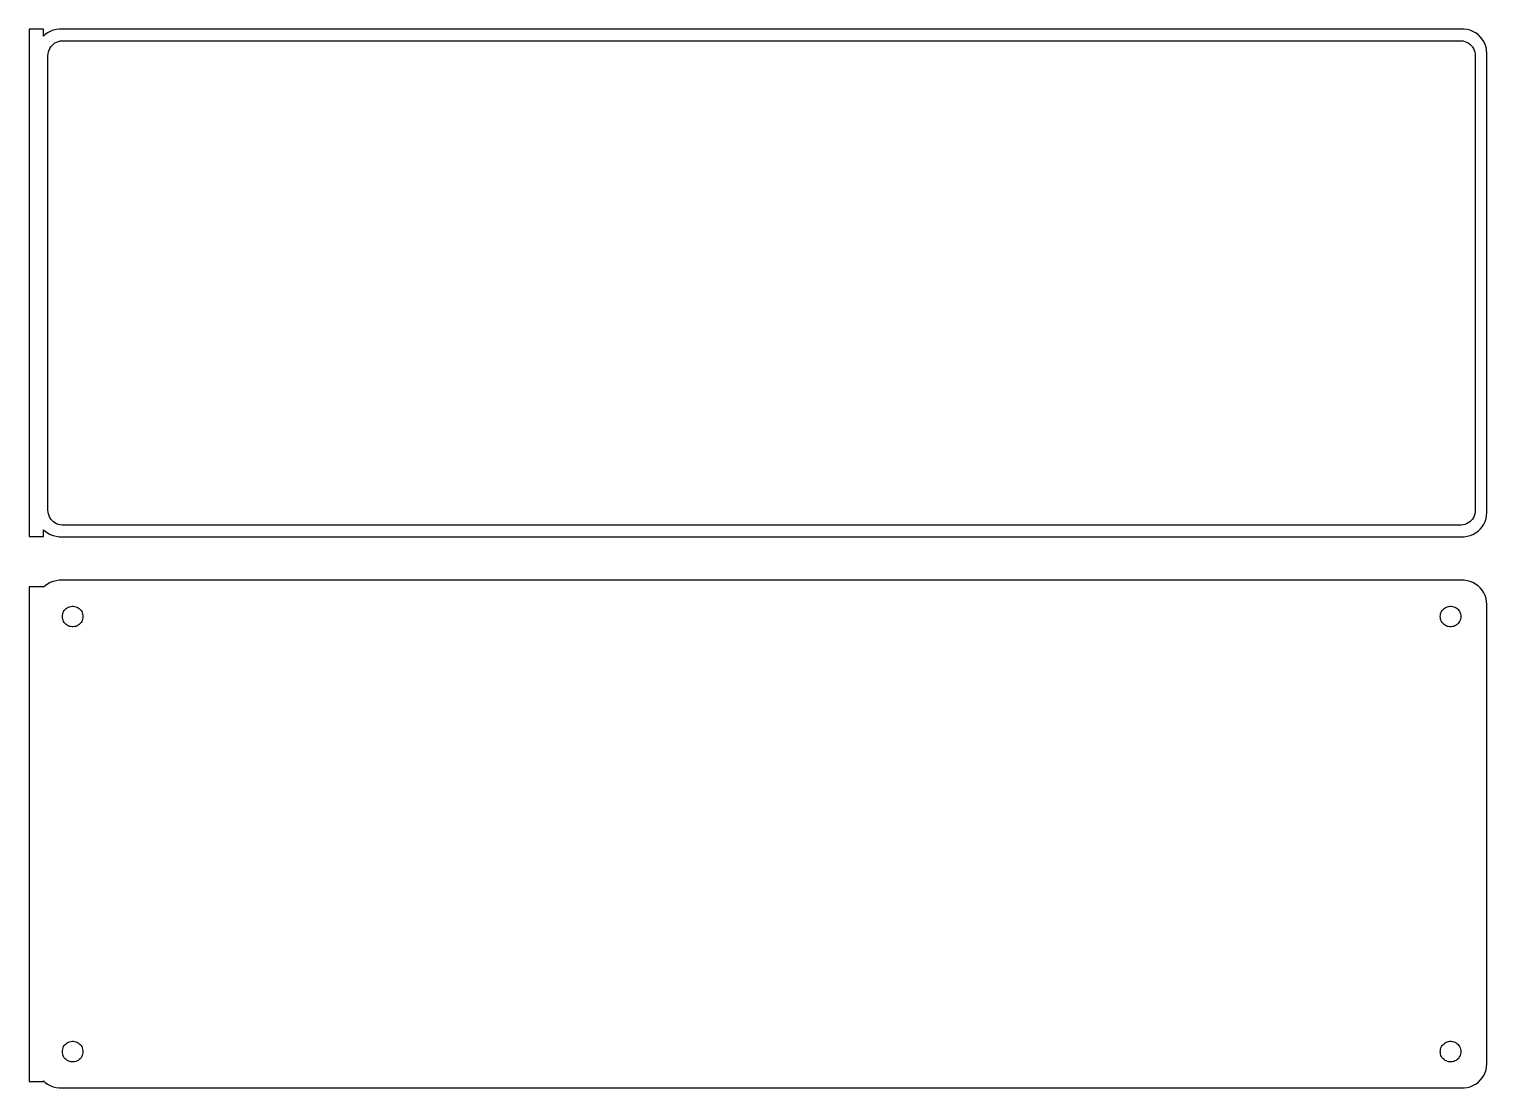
# Model space of a CAD drawing. Header units: metres. Extents: x -152 to 150, y 176 to 394.
import ezdxf

# ---------------------------------------------------------------- set-up
doc = ezdxf.new("R2010")
doc.units = ezdxf.units.M

msp = doc.modelspace()

# ---------------------------------------------------------------- linework, layer by layer
for p, q in [((-148.5, 394.479), (-151.5, 394.479)), ((-151.5, 394.479), (-151.5, 289.521)), ((-148.5, 393.059), (-148.5, 394.479)), ((-148.187, 393.353), (-148.5, 393.059)), ((-147.679, 393.722), (-148.187, 393.353)), ((-147.129, 394.024), (-147.679, 393.722)), ((-146.545, 394.255), (-147.129, 394.024)), ((-145.937, 394.411), (-146.545, 394.255)), ((-145.314, 394.49), (-145.937, 394.411)), ((-145.825, 391.817), (-145.462, 391.961)), ((-145.462, 391.961), (-145.083, 392.058)), ((145.314, 394.49), (-145.314, 394.49)), ((-145.083, 392.058), (-144.695, 392.107)), ((-144.695, 392.107), (144.695, 392.107)), ((144.695, 392.107), (145.083, 392.058)), ((145.083, 392.058), (145.462, 391.961)), ((145.937, 394.411), (145.314, 394.49)), ((145.462, 391.961), (145.825, 391.817)), ((146.545, 394.255), (145.937, 394.411)), ((147.129, 394.024), (146.545, 394.255)), ((147.679, 393.722), (147.129, 394.024)), ((148.187, 393.353), (147.679, 393.722)), ((148.645, 392.923), (148.187, 393.353)), ((149.045, 392.439), (148.645, 392.923)), ((149.382, 391.909), (149.045, 392.439)), ((-147.613, 389), (-147.588, 389.39)), ((-147.613, 295), (-147.613, 389)), ((-147.588, 389.39), (-147.515, 389.774)), ((-147.515, 389.774), (-147.394, 390.146)), ((-147.394, 390.146), (-147.228, 390.5)), ((-147.228, 390.5), (-147.018, 390.83)), ((-147.018, 390.83), (-146.769, 391.131)), ((-146.769, 391.131), (-146.484, 391.399)), ((-146.484, 391.399), (-146.168, 391.628)), ((-146.168, 391.628), (-145.825, 391.817)), ((145.825, 391.817), (146.168, 391.628)), ((146.168, 391.628), (146.484, 391.399)), ((146.484, 391.399), (146.769, 391.131)), ((146.769, 391.131), (147.018, 390.83)), ((147.018, 390.83), (147.228, 390.5)), ((147.228, 390.5), (147.394, 390.146)), ((147.394, 390.146), (147.515, 389.774)), ((147.515, 389.774), (147.588, 389.39)), ((147.588, 389.39), (147.613, 389)), ((147.613, 389), (147.613, 295)), ((149.649, 391.341), (149.382, 391.909)), ((149.843, 390.743), (149.649, 391.341)), ((149.961, 390.127), (149.843, 390.743)), ((150, 389.5), (149.961, 390.127)), ((150, 294.5), (150, 389.5)), ((-147.588, 294.61), (-147.613, 295)), ((-147.515, 294.226), (-147.588, 294.61)), ((-147.394, 293.854), (-147.515, 294.226)), ((-147.228, 293.5), (-147.394, 293.854)), ((-147.018, 293.17), (-147.228, 293.5)), ((-146.769, 292.869), (-147.018, 293.17)), ((-146.484, 292.601), (-146.769, 292.869)), ((-146.168, 292.372), (-146.484, 292.601)), ((146.484, 292.601), (146.168, 292.372)), ((146.769, 292.869), (146.484, 292.601)), ((147.018, 293.17), (146.769, 292.869)), ((147.228, 293.5), (147.018, 293.17)), ((147.394, 293.854), (147.228, 293.5)), ((147.515, 294.226), (147.394, 293.854)), ((147.588, 294.61), (147.515, 294.226)), ((147.613, 295), (147.588, 294.61)), ((149.382, 292.091), (149.649, 292.659)), ((149.649, 292.659), (149.843, 293.257)), ((149.843, 293.257), (149.961, 293.873)), ((149.961, 293.873), (150, 294.5)), ((-151.5, 289.521), (-148.5, 289.521)), ((-148.5, 289.521), (-148.5, 290.941)), ((-148.5, 290.941), (-148.187, 290.647)), ((-148.187, 290.647), (-147.679, 290.278)), ((-147.679, 290.278), (-147.129, 289.976)), ((-147.129, 289.976), (-146.545, 289.745)), ((-146.545, 289.745), (-145.937, 289.589)), ((-145.825, 292.183), (-146.168, 292.372)), ((-145.937, 289.589), (-145.314, 289.51)), ((-145.462, 292.039), (-145.825, 292.183)), ((-145.083, 291.942), (-145.462, 292.039)), ((-145.314, 289.51), (145.314, 289.51)), ((-144.695, 291.893), (-145.083, 291.942)), ((144.695, 291.893), (-144.695, 291.893)), ((145.083, 291.942), (144.695, 291.893)), ((145.462, 292.039), (145.083, 291.942)), ((145.314, 289.51), (145.937, 289.589)), ((145.825, 292.183), (145.462, 292.039)), ((146.168, 292.372), (145.825, 292.183)), ((145.937, 289.589), (146.545, 289.745)), ((146.545, 289.745), (147.129, 289.976)), ((147.129, 289.976), (147.679, 290.278)), ((147.679, 290.278), (148.187, 290.647)), ((148.187, 290.647), (148.645, 291.077)), ((148.645, 291.077), (149.045, 291.561)), ((149.045, 291.561), (149.382, 292.091)), ((-145.937, 280.411), (-146.545, 280.255)), ((-145.314, 280.49), (-145.937, 280.411)), ((145.314, 280.49), (-145.314, 280.49)), ((145.937, 280.411), (145.314, 280.49)), ((146.545, 280.255), (145.937, 280.411)), ((-148.5, 279.153), (-151.5, 279.153)), ((-151.5, 279.153), (-151.5, 176.847)), ((-148.187, 279.353), (-148.5, 279.059)), ((-148.5, 279.059), (-148.5, 279.153)), ((-147.679, 279.722), (-148.187, 279.353)), ((-147.129, 280.024), (-147.679, 279.722)), ((-146.545, 280.255), (-147.129, 280.024)), ((147.129, 280.024), (146.545, 280.255)), ((147.679, 279.722), (147.129, 280.024)), ((148.187, 279.353), (147.679, 279.722)), ((148.645, 278.923), (148.187, 279.353)), ((149.045, 278.439), (148.645, 278.923)), ((149.382, 277.909), (149.045, 278.439)), ((149.649, 277.341), (149.382, 277.909)), ((-144.227, 274.255), (-144.057, 274.462)), ((-144.057, 274.462), (-143.861, 274.645)), ((-143.861, 274.645), (-143.644, 274.803)), ((-143.644, 274.803), (-143.409, 274.932)), ((-143.409, 274.932), (-143.16, 275.031)), ((-143.16, 275.031), (-142.9, 275.097)), ((-142.9, 275.097), (-142.634, 275.131)), ((-142.634, 275.131), (-142.366, 275.131)), ((-142.366, 275.131), (-142.1, 275.097)), ((-142.1, 275.097), (-141.84, 275.031)), ((-141.84, 275.031), (-141.591, 274.932)), ((-141.591, 274.932), (-141.356, 274.803)), ((-141.356, 274.803), (-141.139, 274.645)), ((-141.139, 274.645), (-140.943, 274.462)), ((-140.943, 274.462), (-140.773, 274.255)), ((140.773, 274.255), (140.943, 274.462)), ((140.943, 274.462), (141.139, 274.645)), ((141.139, 274.645), (141.356, 274.803)), ((141.356, 274.803), (141.591, 274.932)), ((141.591, 274.932), (141.84, 275.031)), ((141.84, 275.031), (142.1, 275.097)), ((142.1, 275.097), (142.366, 275.131)), ((142.366, 275.131), (142.634, 275.131)), ((142.634, 275.131), (142.9, 275.097)), ((142.9, 275.097), (143.16, 275.031)), ((143.16, 275.031), (143.409, 274.932)), ((143.409, 274.932), (143.644, 274.803)), ((143.644, 274.803), (143.861, 274.645)), ((143.861, 274.645), (144.057, 274.462)), ((144.057, 274.462), (144.227, 274.255)), ((149.843, 276.743), (149.649, 277.341)), ((149.961, 276.127), (149.843, 276.743)), ((150, 275.5), (149.961, 276.127)), ((150, 180.5), (150, 275.5)), ((-144.635, 273), (-144.618, 273.268)), ((-144.618, 272.732), (-144.635, 273)), ((-144.618, 273.268), (-144.568, 273.531)), ((-144.568, 272.469), (-144.618, 272.732)), ((-144.568, 273.531), (-144.485, 273.786)), ((-144.485, 272.214), (-144.568, 272.469)), ((-144.485, 273.786), (-144.371, 274.029)), ((-144.371, 271.971), (-144.485, 272.214)), ((-144.371, 274.029), (-144.227, 274.255)), ((-144.227, 271.745), (-144.371, 271.971)), ((-144.057, 271.538), (-144.227, 271.745)), ((-143.861, 271.355), (-144.057, 271.538)), ((-143.644, 271.197), (-143.861, 271.355)), ((-141.139, 271.355), (-141.356, 271.197)), ((-140.943, 271.538), (-141.139, 271.355)), ((-140.773, 271.745), (-140.943, 271.538)), ((-140.773, 274.255), (-140.629, 274.029)), ((-140.629, 271.971), (-140.773, 271.745)), ((-140.629, 274.029), (-140.515, 273.786)), ((-140.515, 272.214), (-140.629, 271.971)), ((-140.515, 273.786), (-140.432, 273.531)), ((-140.432, 272.469), (-140.515, 272.214)), ((-140.432, 273.531), (-140.382, 273.268)), ((-140.382, 272.732), (-140.432, 272.469)), ((-140.382, 273.268), (-140.365, 273)), ((-140.365, 273), (-140.382, 272.732)), ((140.365, 273), (140.382, 273.268)), ((140.382, 272.732), (140.365, 273)), ((140.382, 273.268), (140.432, 273.531)), ((140.432, 272.469), (140.382, 272.732)), ((140.432, 273.531), (140.515, 273.786)), ((140.515, 272.214), (140.432, 272.469)), ((140.515, 273.786), (140.629, 274.029)), ((140.629, 271.971), (140.515, 272.214)), ((140.629, 274.029), (140.773, 274.255)), ((140.773, 271.745), (140.629, 271.971)), ((140.943, 271.538), (140.773, 271.745)), ((141.139, 271.355), (140.943, 271.538)), ((141.356, 271.197), (141.139, 271.355)), ((143.861, 271.355), (143.644, 271.197)), ((144.057, 271.538), (143.861, 271.355)), ((144.227, 271.745), (144.057, 271.538)), ((144.227, 274.255), (144.371, 274.029)), ((144.371, 271.971), (144.227, 271.745)), ((144.371, 274.029), (144.485, 273.786)), ((144.485, 272.214), (144.371, 271.971)), ((144.485, 273.786), (144.568, 273.531)), ((144.568, 272.469), (144.485, 272.214)), ((144.568, 273.531), (144.618, 273.268)), ((144.618, 272.732), (144.568, 272.469)), ((144.618, 273.268), (144.635, 273)), ((144.635, 273), (144.618, 272.732)), ((-143.409, 271.068), (-143.644, 271.197)), ((-143.16, 270.969), (-143.409, 271.068)), ((-142.9, 270.903), (-143.16, 270.969)), ((-142.634, 270.869), (-142.9, 270.903)), ((-142.366, 270.869), (-142.634, 270.869)), ((-142.1, 270.903), (-142.366, 270.869)), ((-141.84, 270.969), (-142.1, 270.903)), ((-141.591, 271.068), (-141.84, 270.969)), ((-141.356, 271.197), (-141.591, 271.068)), ((141.591, 271.068), (141.356, 271.197)), ((141.84, 270.969), (141.591, 271.068)), ((142.1, 270.903), (141.84, 270.969)), ((142.366, 270.869), (142.1, 270.903)), ((142.634, 270.869), (142.366, 270.869)), ((142.9, 270.903), (142.634, 270.869)), ((143.16, 270.969), (142.9, 270.903)), ((143.409, 271.068), (143.16, 270.969)), ((143.644, 271.197), (143.409, 271.068)), ((-144.485, 183.786), (-144.371, 184.029)), ((-144.371, 184.029), (-144.227, 184.255)), ((-144.227, 184.255), (-144.057, 184.462)), ((-144.057, 184.462), (-143.861, 184.645)), ((-143.861, 184.645), (-143.644, 184.803)), ((-143.644, 184.803), (-143.409, 184.932)), ((-143.409, 184.932), (-143.16, 185.031)), ((-143.16, 185.031), (-142.9, 185.097)), ((-142.9, 185.097), (-142.634, 185.131)), ((-142.634, 185.131), (-142.366, 185.131)), ((-142.366, 185.131), (-142.1, 185.097)), ((-142.1, 185.097), (-141.84, 185.031)), ((-141.84, 185.031), (-141.591, 184.932)), ((-141.591, 184.932), (-141.356, 184.803)), ((-141.356, 184.803), (-141.139, 184.645)), ((-141.139, 184.645), (-140.943, 184.462)), ((-140.943, 184.462), (-140.773, 184.255)), ((-140.773, 184.255), (-140.629, 184.029)), ((-140.629, 184.029), (-140.515, 183.786)), ((140.515, 183.786), (140.629, 184.029)), ((140.629, 184.029), (140.773, 184.255)), ((140.773, 184.255), (140.943, 184.462)), ((140.943, 184.462), (141.139, 184.645)), ((141.139, 184.645), (141.356, 184.803)), ((141.356, 184.803), (141.591, 184.932)), ((141.591, 184.932), (141.84, 185.031)), ((141.84, 185.031), (142.1, 185.097)), ((142.1, 185.097), (142.366, 185.131)), ((142.366, 185.131), (142.634, 185.131)), ((142.634, 185.131), (142.9, 185.097)), ((142.9, 185.097), (143.16, 185.031)), ((143.16, 185.031), (143.409, 184.932)), ((143.409, 184.932), (143.644, 184.803)), ((143.644, 184.803), (143.861, 184.645)), ((143.861, 184.645), (144.057, 184.462)), ((144.057, 184.462), (144.227, 184.255)), ((144.227, 184.255), (144.371, 184.029)), ((144.371, 184.029), (144.485, 183.786)), ((-144.635, 183), (-144.618, 183.268)), ((-144.618, 182.732), (-144.635, 183)), ((-144.618, 183.268), (-144.568, 183.531)), ((-144.568, 182.469), (-144.618, 182.732)), ((-144.568, 183.531), (-144.485, 183.786)), ((-144.485, 182.214), (-144.568, 182.469)), ((-144.371, 181.971), (-144.485, 182.214)), ((-144.227, 181.745), (-144.371, 181.971)), ((-144.057, 181.538), (-144.227, 181.745)), ((-143.861, 181.355), (-144.057, 181.538)), ((-143.644, 181.197), (-143.861, 181.355)), ((-143.409, 181.068), (-143.644, 181.197)), ((-143.16, 180.969), (-143.409, 181.068)), ((-142.9, 180.903), (-143.16, 180.969)), ((-142.634, 180.869), (-142.9, 180.903)), ((-142.1, 180.903), (-142.366, 180.869)), ((-141.84, 180.969), (-142.1, 180.903)), ((-141.591, 181.068), (-141.84, 180.969)), ((-141.356, 181.197), (-141.591, 181.068)), ((-141.139, 181.355), (-141.356, 181.197)), ((-140.943, 181.538), (-141.139, 181.355)), ((-140.773, 181.745), (-140.943, 181.538)), ((-140.629, 181.971), (-140.773, 181.745)), ((-140.515, 182.214), (-140.629, 181.971)), ((-140.515, 183.786), (-140.432, 183.531)), ((-140.432, 182.469), (-140.515, 182.214)), ((-140.432, 183.531), (-140.382, 183.268)), ((-140.382, 182.732), (-140.432, 182.469)), ((-140.382, 183.268), (-140.365, 183)), ((-140.365, 183), (-140.382, 182.732)), ((140.365, 183), (140.382, 183.268)), ((140.382, 182.732), (140.365, 183)), ((140.382, 183.268), (140.432, 183.531)), ((140.432, 182.469), (140.382, 182.732)), ((140.432, 183.531), (140.515, 183.786)), ((140.515, 182.214), (140.432, 182.469)), ((140.629, 181.971), (140.515, 182.214)), ((140.773, 181.745), (140.629, 181.971)), ((140.943, 181.538), (140.773, 181.745)), ((141.139, 181.355), (140.943, 181.538)), ((141.356, 181.197), (141.139, 181.355)), ((141.591, 181.068), (141.356, 181.197)), ((141.84, 180.969), (141.591, 181.068)), ((142.1, 180.903), (141.84, 180.969)), ((142.366, 180.869), (142.1, 180.903)), ((142.9, 180.903), (142.634, 180.869)), ((143.16, 180.969), (142.9, 180.903)), ((143.409, 181.068), (143.16, 180.969)), ((143.644, 181.197), (143.409, 181.068)), ((143.861, 181.355), (143.644, 181.197)), ((144.057, 181.538), (143.861, 181.355)), ((144.227, 181.745), (144.057, 181.538)), ((144.371, 181.971), (144.227, 181.745)), ((144.485, 182.214), (144.371, 181.971)), ((144.485, 183.786), (144.568, 183.531)), ((144.568, 182.469), (144.485, 182.214)), ((144.568, 183.531), (144.618, 183.268)), ((144.618, 182.732), (144.568, 182.469)), ((144.618, 183.268), (144.635, 183)), ((144.635, 183), (144.618, 182.732)), ((-142.366, 180.869), (-142.634, 180.869)), ((142.634, 180.869), (142.366, 180.869)), ((149.045, 177.561), (149.382, 178.091)), ((149.382, 178.091), (149.649, 178.659)), ((149.649, 178.659), (149.843, 179.257)), ((149.843, 179.257), (149.961, 179.873)), ((149.961, 179.873), (150, 180.5)), ((-151.5, 176.847), (-148.5, 176.847)), ((-148.5, 176.847), (-148.5, 176.941)), ((-148.5, 176.941), (-148.187, 176.647)), ((-148.187, 176.647), (-147.679, 176.278)), ((-147.679, 176.278), (-147.129, 175.976)), ((-147.129, 175.976), (-146.545, 175.745)), ((-146.545, 175.745), (-145.937, 175.589)), ((-145.937, 175.589), (-145.314, 175.51)), ((-145.314, 175.51), (145.314, 175.51)), ((145.314, 175.51), (145.937, 175.589)), ((145.937, 175.589), (146.545, 175.745)), ((146.545, 175.745), (147.129, 175.976)), ((147.129, 175.976), (147.679, 176.278)), ((147.679, 176.278), (148.187, 176.647)), ((148.187, 176.647), (148.645, 177.077)), ((148.645, 177.077), (149.045, 177.561))]:
    msp.add_line(p, q)

doc.saveas('drawing.dxf')
